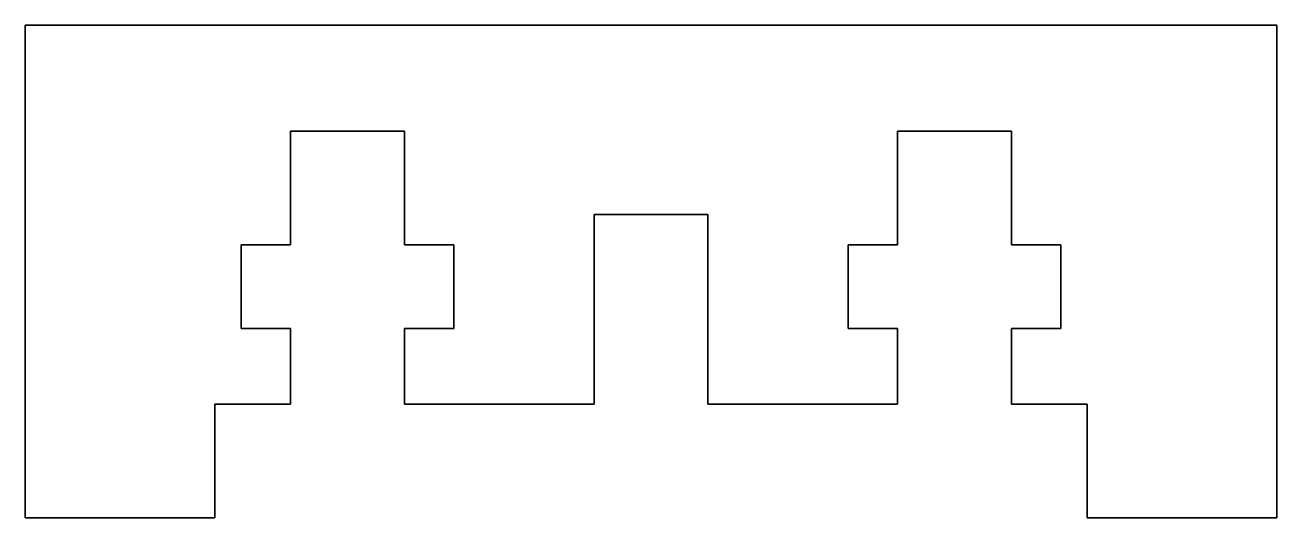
# Model space of a CAD drawing. Header units: inches. Extents: x 433.5 to 466.5, y 193.3 to 206.3.
import ezdxf

# ---------------------------------------------------------------- set-up
doc = ezdxf.new("R2010")
doc.units = ezdxf.units.IN
doc.header["$MEASUREMENT"] = 0
doc.layers.add('Laag 1', color=7, linetype='Continuous')

# ---------------------------------------------------------------- blocks, each defined once
blk = doc.blocks.new('block 3')
at = {"layer": 'Laag 1', "color": 5, "lineweight": 35, "true_color": 0x0000ff}
for points in [[(466.468, 206.348), (433.468, 206.348)], [(433.468, 206.348), (433.468, 193.349)], [(466.468, 193.349), (466.468, 206.348)], [(440.468, 200.549), (440.468, 203.549)], [(440.468, 203.549), (443.468, 203.549)], [(443.468, 203.549), (443.468, 200.549)], [(456.468, 200.549), (456.468, 203.549)], [(456.468, 203.549), (459.468, 203.549)], [(459.468, 203.549), (459.468, 200.549)], [(448.468, 196.349), (448.468, 201.349)], [(448.468, 201.349), (451.468, 201.349)], [(451.468, 201.349), (451.468, 196.349)], [(439.168, 198.349), (439.168, 200.549)], [(439.168, 200.549), (440.468, 200.549)], [(443.468, 200.549), (444.768, 200.549)], [(444.768, 200.549), (444.768, 198.349)], [(455.168, 198.349), (455.168, 200.549)], [(455.168, 200.549), (456.468, 200.549)], [(459.468, 200.549), (460.768, 200.549)], [(460.768, 200.549), (460.768, 198.349)], [(440.468, 198.349), (439.168, 198.349)], [(440.468, 196.349), (440.468, 198.349)], [(444.768, 198.349), (443.468, 198.349)], [(443.468, 198.349), (443.468, 196.349)], [(456.468, 198.349), (455.168, 198.349)], [(456.468, 196.349), (456.468, 198.349)], [(460.768, 198.349), (459.468, 198.349)], [(459.468, 198.349), (459.468, 196.349)], [(438.468, 193.349), (438.468, 196.349)], [(438.468, 196.349), (440.468, 196.349)], [(443.468, 196.349), (448.468, 196.349)], [(451.468, 196.349), (456.468, 196.349)], [(459.468, 196.349), (461.468, 196.349)], [(461.468, 196.349), (461.468, 193.349)], [(433.468, 193.349), (438.468, 193.349)], [(461.468, 193.349), (466.468, 193.349)]]:
    blk.add_lwpolyline(points, dxfattribs=at)

msp = doc.modelspace()

# ---------------------------------------------------------------- block references
at = {"layer": 'Laag 1'}
msp.add_blockref('block 3', (0, 0), dxfattribs=at)

doc.saveas('drawing.dxf')
